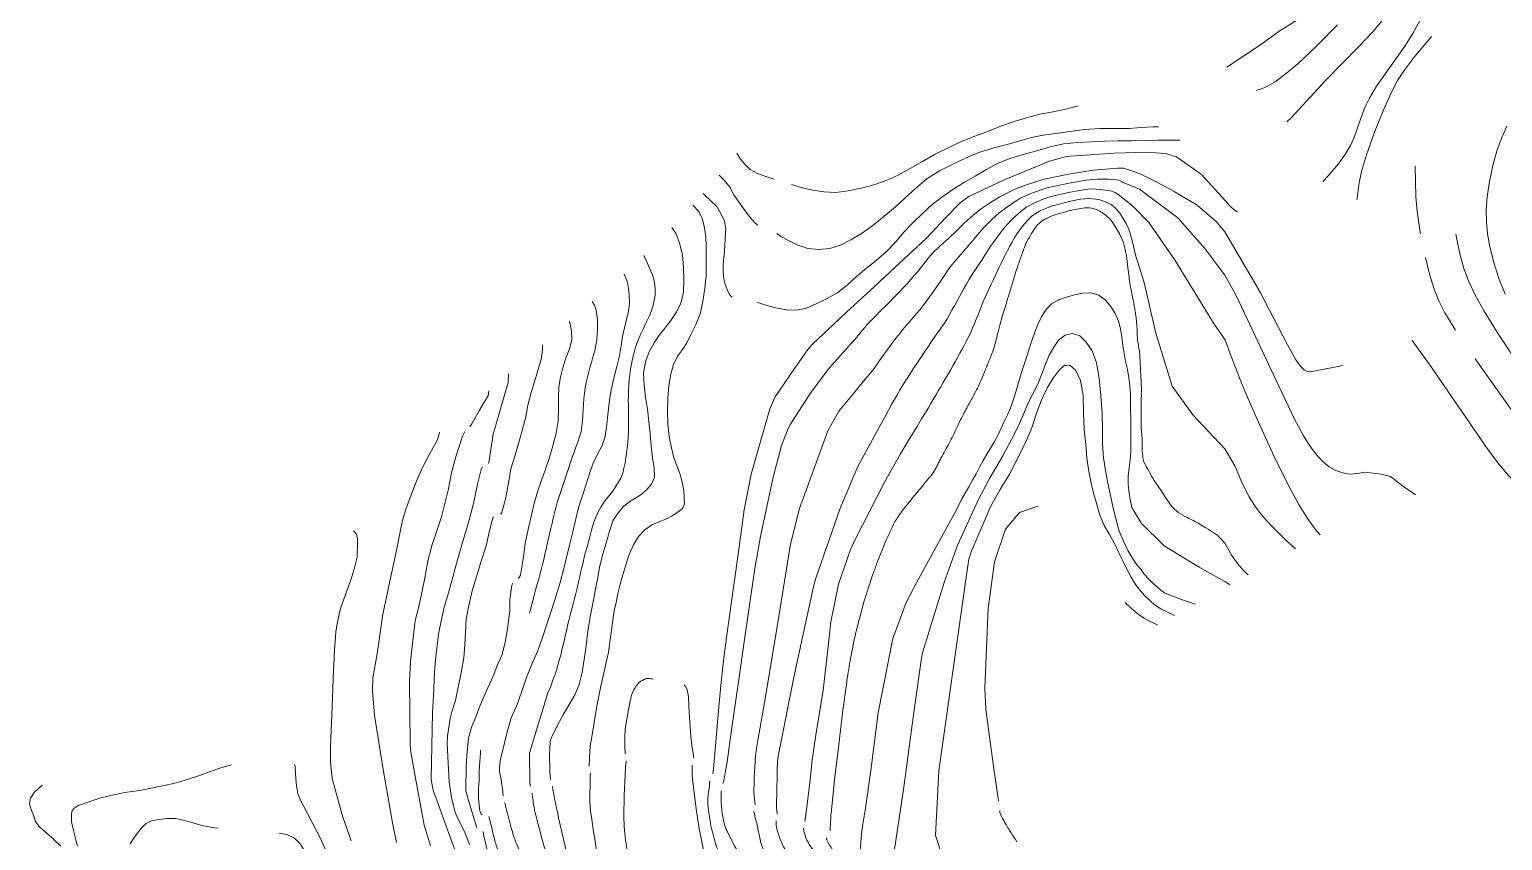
# Model space of a CAD drawing. Header units: inches. Extents: x 115425 to 116786, y 150085 to 152399.
# Drawn here: x 115773.6 to 116052.6, y 151534.5 to 151688 of the extents above; entities that cross this region are included whole.
import ezdxf

# ---------------------------------------------------------------- set-up
doc = ezdxf.new("R2010")
doc.units = ezdxf.units.IN
doc.header["$MEASUREMENT"] = 0
doc.layers.add('Contour', color=7, linetype='Continuous', lineweight=0, true_color=0xbed2ff)

msp = doc.modelspace()

# ---------------------------------------------------------------- linework, layer by layer
at = {"layer": 'Contour'}
msp.add_line((116000, 151583.56), (116000.93, 151582.87), dxfattribs=at)
for points in [[(116041.99, 151698.33), (116040.74, 151696.51), (116039.15, 151693.77), (116035.62, 151687.3), (116033.95, 151684.68), (116028.73, 151677.31), (116027.36, 151675.04), (116026.49, 151673.25), (116025.63, 151670.89), (116024.49, 151667.57), (116023.8, 151666.05), (116022.87, 151664.5), (116021.5, 151662.63), (116019.53, 151660.33), (116018.55, 151659.28)], [(116021.54, 151695.21), (116021.02, 151694.76), (116018.47, 151692.9), (116014.41, 151690.23), (116010.29, 151687.73), (116006.76, 151685.12), (116000.39, 151680.93)], [(116034.38, 151696.92), (116031.24, 151691.82), (116029.54, 151689.41), (116027.97, 151687.53), (116025.33, 151684.76), (116019.1, 151678.47), (116012.55, 151671.33), (116011.74, 151670.55)], [(116021.32, 151688.91), (116017.38, 151684.94), (116013.8, 151681.57), (116011.37, 151679.51), (116009.5, 151678.16), (116008.09, 151677.34), (116006.9, 151676.81), (116005.9, 151676.49)], [(116039.14, 151686.74), (116035.84, 151682.81), (116033.94, 151680.29), (116032.7, 151678.38), (116031.52, 151676.18), (116030.07, 151672.99), (116028.33, 151668.62), (116026.83, 151664.34), (116025.88, 151661.14), (116025.36, 151658.7), (116025.02, 151656.05), (116025.01, 151655.81)], [(115917.91, 151658.69), (115920.01, 151658.04), (115921.96, 151657.62), (115924.06, 151657.3), (115926.28, 151657.2), (115928.64, 151657.47), (115931.12, 151657.98), (115933.52, 151658.66), (115935.87, 151659.44), (115938.14, 151660.49), (115940.41, 151661.7), (115942.74, 151663.06), (115945.14, 151664.42), (115947.71, 151665.69), (115950.24, 151666.88), (115952.83, 151667.93), (115955.41, 151668.87), (115957.67, 151669.78), (115960.07, 151670.61), (115962.45, 151671.35), (115964.94, 151672), (115967.45, 151672.47), (115969.87, 151672.98), (115972.23, 151673.6)], [(115915.14, 151649.39), (115915.9, 151648.87), (115917.48, 151648), (115919.14, 151647.2), (115921.02, 151646.6), (115923.11, 151646.36), (115925.19, 151646.56), (115927.17, 151647.2), (115929.15, 151648.23), (115931.17, 151649.45), (115933.29, 151650.93), (115935.47, 151652.67), (115937.53, 151654.41), (115939.43, 151656.16), (115941.41, 151657.97), (115943.52, 151659.75), (115945.94, 151661.27), (115948.36, 151662.49), (115950.87, 151663.7), (115953.39, 151664.73), (115956.06, 151665.55), (115958.77, 151666.29), (115961.15, 151666.98), (115963.36, 151667.58), (115965.6, 151668.02), (115967.96, 151668.36), (115970.64, 151668.72), (115973.5, 151669.09), (115976.36, 151669.3), (115979.15, 151669.3), (115981.87, 151669.33), (115984.12, 151669.49), (115986.32, 151669.61), (115987.45, 151669.6)], [(116053.39, 151669.75), (116052.44, 151667.62), (116051.58, 151665.24), (116050.75, 151662.27), (116050.11, 151659.25), (116049.69, 151656.36), (116049.51, 151653.82), (116049.53, 151651.7), (116049.76, 151649.36), (116050.2, 151646.88), (116050.93, 151643.95), (116051.91, 151640.9), (116053.06, 151637.92)], [(115911.47, 151636.38), (115911.93, 151636.2), (115913.5, 151635.7), (115915.21, 151635.27), (115917, 151634.96), (115918.85, 151634.92), (115920.76, 151635.3), (115922.71, 151636.14), (115924.67, 151637.14), (115926.68, 151638.26), (115928.54, 151639.71), (115930.28, 151641.37), (115932.09, 151642.86), (115933.98, 151644.33), (115935.88, 151645.99), (115937.67, 151647.83), (115939.22, 151649.7), (115940.92, 151651.45), (115942.71, 151653.18), (115944.54, 151654.91), (115946.6, 151656.44), (115948.67, 151657.85), (115950.65, 151659.15), (115952.67, 151660.26), (115954.73, 151661.48), (115956.9, 151662.66), (115959.26, 151663.59), (115961.8, 151664.39), (115964.4, 151665.09), (115966.92, 151665.85), (115969.46, 151666.4), (115972.1, 151666.67), (115974.67, 151666.8), (115977.24, 151666.91), (115979.8, 151666.94), (115982.46, 151666.97), (115985.07, 151667.05), (115987.36, 151667.08), (115989.46, 151667.09), (115991.49, 151667.08)], [(115903.01, 151547.1), (115903.03, 151547.17), (115903.07, 151547.38), (115903.33, 151550.21), (115904.14, 151559.77), (115904.57, 151564.47), (115905.09, 151569.08), (115905.84, 151574.77), (115906.54, 151579.76), (115907.73, 151588.28), (115908.11, 151591.03), (115908.94, 151597.1), (115910.26, 151603.88), (115913.79, 151616.24), (115914.82, 151618.49), (115918.5, 151623.88), (115920.98, 151627.47), (115921.8, 151628.4), (115928.34, 151634.51), (115932.73, 151638.58), (115938.38, 151643.79), (115943.51, 151648.52), (115947.13, 151652.47), (115949.9, 151655.32), (115951.53, 151656.4), (115958.17, 151659.59), (115966.8, 151663.14), (115969.74, 151663.93), (115970.73, 151664.05), (115979.08, 151664.63), (115985.09, 151664.83), (115988.74, 151664.58), (115990.82, 151663.95), (115995.55, 151660.57), (116000.04, 151655.67)], [(115907.55, 151664.61), (115908.28, 151663.47), (115909, 151662.59), (115910.07, 151661.56), (115911.47, 151660.79), (115913.07, 151660.21), (115914.66, 151659.68)], [(115904.92, 151545.27), (115905.11, 151545.77), (115905.38, 151547.31), (115905.7, 151549.38), (115906.57, 151555.47), (115907.73, 151563.64), (115909.15, 151573.42), (115910.99, 151585.98), (115912.04, 151592.08), (115914.44, 151603.3), (115916.03, 151609.26), (115917.29, 151612.53), (115917.71, 151613.31), (115921.6, 151619.32), (115925.02, 151623.95), (115930.27, 151629.81), (115930.98, 151630.7), (115931.67, 151631.52), (115932.39, 151632.31), (115933.12, 151633.09), (115933.86, 151633.85), (115934.61, 151634.61), (115936.13, 151636.1), (115937.64, 151637.59), (115938.38, 151638.35), (115939.09, 151639.13), (115939.8, 151639.91), (115940.5, 151640.7), (115941.2, 151641.5), (115941.88, 151642.31), (115942.55, 151643.14), (115943.22, 151643.97), (115943.89, 151644.79), (115944.56, 151645.62), (115946.07, 151647.09), (115947.63, 151648.5), (115949.17, 151649.94), (115950.67, 151651.42), (115952.23, 151652.84), (115953.88, 151654.14), (115955.59, 151655.32), (115957.4, 151656.38), (115960.23, 151657.8), (115962.41, 151658.64), (115965.76, 151659.73), (115970.37, 151660.68), (115975.02, 151661.42), (115979.63, 151661.8), (115980.78, 151661.76), (115982.17, 151661.37), (115984.1, 151660.63), (115986.38, 151659.53), (115988.69, 151658.33), (115990.39, 151657.36), (115991.52, 151656.67), (115994.75, 151654.79), (115998.43, 151651.63), (116000, 151649.76)], [(116036.06, 151662.25), (116036.14, 151656.39), (116036.39, 151653.57), (116036.97, 151649.72), (116037.05, 151649.33)], [(115904.2, 151660.49), (115905.19, 151659.49), (115906.3, 151658.13), (115906.92, 151656.82), (115907.85, 151655.47), (115908.84, 151654.15), (115909.91, 151652.71), (115910.91, 151651.5), (115911.51, 151651)], [(115911.05, 151541.27), (115910.82, 151542.96), (115910.79, 151543.67), (115910.84, 151545.64), (115910.87, 151546.42), (115911.12, 151550.5), (115911.27, 151551.88), (115911.58, 151553.79), (115912.98, 151561.72), (115915.18, 151574.98), (115917.75, 151590.57), (115919.43, 151597.36), (115924.78, 151612.04), (115926.91, 151615.81), (115929.72, 151619.22), (115931.57, 151621.46), (115932.68, 151622.76), (115933.56, 151623.87), (115934.15, 151624.71), (115934.73, 151625.55), (115935.31, 151626.4), (115935.91, 151627.23), (115936.52, 151628.05), (115937.12, 151628.86), (115937.75, 151629.66), (115938.38, 151630.44), (115939.02, 151631.22), (115939.66, 151631.98), (115940.31, 151632.75), (115940.97, 151633.51), (115941.61, 151634.27), (115942.26, 151635.03), (115942.88, 151635.8), (115943.47, 151636.6), (115944.06, 151637.4), (115944.64, 151638.2), (115945.21, 151639.01), (115945.78, 151639.83), (115946.33, 151640.66), (115946.89, 151641.49), (115947.46, 151642.32), (115948.03, 151643.15), (115948.65, 151643.91), (115949.94, 151645.41), (115951.24, 151646.87), (115951.86, 151647.63), (115952.49, 151648.39), (115953.12, 151649.16), (115954.43, 151650.63), (115955.81, 151652.02), (115957.25, 151653.32), (115958.8, 151654.5), (115960.44, 151655.59), (115961.29, 151656.1), (115963.24, 151656.97), (115966.3, 151658.04), (115970.52, 151658.97), (115973.72, 151659.52), (115975.86, 151659.69), (115977.97, 151659.69), (115978.99, 151659.63), (115980, 151659.49), (115980.77, 151659.1), (115980.26, 151659.28), (115983.83, 151657.82), (115991.09, 151652.36), (115996.21, 151646.58), (116000, 151641.55)], [(115901.2, 151656.99), (115901.4, 151656.78), (115902.66, 151655.61), (115903.76, 151654.52), (115904.56, 151653.19), (115905.21, 151651.77), (115905.49, 151650.23), (115905.36, 151648.63), (115905.26, 151647.03), (115905.19, 151645.35), (115904.97, 151643.64), (115904.97, 151642.12), (115905.1, 151640.86), (115905.33, 151639.8), (115905.72, 151638.8), (115906.26, 151637.74), (115906.7, 151637.37)], [(115915.21, 151539.47), (115915.09, 151540.78), (115915.09, 151542.25), (115915.11, 151542.94), (115915.22, 151547.77), (115915.28, 151549.43), (115915.44, 151550.78), (115918.49, 151565.97), (115920.85, 151577.06), (115922.15, 151582.81), (115922.54, 151584.16), (115927.05, 151597.25), (115930.46, 151605.33), (115934.38, 151612.48), (115935.65, 151614.8), (115936.94, 151617.15), (115937.42, 151618), (115937.96, 151618.95), (115938.35, 151619.7), (115938.87, 151620.52), (115939.39, 151621.34), (115939.92, 151622.16), (115940.45, 151622.97), (115940.98, 151623.79), (115941.51, 151624.6), (115942.05, 151625.4), (115942.58, 151626.21), (115943.11, 151627), (115943.65, 151627.79), (115944.18, 151628.58), (115944.71, 151629.36), (115945.26, 151630.14), (115945.81, 151630.91), (115946.34, 151631.69), (115946.87, 151632.47), (115947.37, 151633.26), (115947.84, 151634.07), (115948.31, 151634.88), (115948.77, 151635.7), (115949.22, 151636.52), (115949.67, 151637.35), (115950.12, 151638.18), (115950.56, 151639.01), (115951.03, 151639.84), (115951.49, 151640.67), (115952, 151641.46), (115952.52, 151642.24), (115953.03, 151643.01), (115953.55, 151643.77), (115954.07, 151644.54), (115954.56, 151645.33), (115955.06, 151646.11), (115955.57, 151646.9), (115956.09, 151647.68), (115957.18, 151649.18), (115958.31, 151650.62), (115959.54, 151651.97), (115960.9, 151653.23), (115962.36, 151654.39), (115964.07, 151655.31), (115965.9, 151656.03), (115966.83, 151656.36), (115970.67, 151657.26), (115973.59, 151657.76), (115974.57, 151657.85), (115976.51, 151657.78), (115978.34, 151657.47), (115979.23, 151657.21), (115980.03, 151656.62), (115982.65, 151654.52), (115985.58, 151651.52), (115990.43, 151644.52), (115998.09, 151632.09), (116000.03, 151629.29)], [(115920.44, 151538.09), (115920.81, 151540.8), (115921.03, 151542.37), (115921.38, 151545.4), (115921.84, 151549.7), (115922.54, 151554.42), (115923.9, 151562.95), (115924.58, 151568.93), (115925.35, 151575.87), (115926.8, 151583.01), (115929.07, 151589.6), (115929.96, 151591.51), (115935.53, 151602.35), (115938.55, 151607.7), (115940.18, 151610.46), (115941.7, 151612.9), (115942.62, 151614.44), (115943.84, 151616.42), (115944.29, 151617.23), (115944.75, 151618.02), (115945.22, 151618.82), (115945.69, 151619.61), (115946.17, 151620.39), (115946.64, 151621.18), (115947.11, 151621.97), (115947.59, 151622.76), (115948.03, 151623.55), (115948.48, 151624.35), (115948.91, 151625.15), (115949.33, 151625.94), (115949.77, 151626.74), (115950.21, 151627.53), (115950.65, 151628.31), (115951.07, 151629.11), (115951.49, 151629.91), (115951.87, 151630.72), (115952.22, 151631.54), (115952.57, 151632.37), (115952.9, 151633.2), (115953.24, 151634.03), (115953.57, 151634.87), (115953.9, 151635.7), (115954.24, 151636.54), (115954.6, 151637.37), (115954.96, 151638.2), (115955.35, 151639.01), (115955.74, 151639.81), (115956.12, 151640.61), (115956.51, 151641.41), (115956.89, 151642.21), (115957.26, 151643.02), (115957.63, 151643.83), (115958.02, 151644.64), (115958.42, 151645.44), (115958.83, 151646.23), (115959.25, 151647.01), (115959.68, 151647.78), (115960.11, 151648.55), (115960.56, 151649.3), (115961.61, 151650.73), (115962.78, 151652.06), (115963.42, 151652.69), (115964.14, 151653.19), (115964.9, 151653.64), (115965.7, 151654.03), (115967.36, 151654.67), (115970.82, 151655.55), (115972.57, 151655.91), (115974.35, 151656.07), (115976.09, 151655.85), (115976.91, 151655.61), (115978.46, 151654.93), (115979.33, 151654.14), (115980.07, 151653.24), (115980.73, 151652.29), (115981.31, 151651.29), (115981.78, 151650.26), (115982.13, 151649.19), (115982.42, 151648.11), (115982.68, 151647.03), (115982.94, 151645.94), (115983.22, 151644.86), (115983.55, 151643.78), (115983.89, 151642.7), (115984.24, 151641.62), (115984.55, 151640.53), (115984.87, 151639.3), (115986.89, 151630.53), (115990.02, 151620.51), (115993.93, 151615.06), (116000, 151608.65)], [(116002.35, 151653.5), (116001.8, 151653.86), (116000.95, 151654.64), (116000.04, 151655.67)], [(115879.62, 151548.59), (115879.7, 151551.35), (115879.8, 151552.34), (115880.15, 151554.5), (115881.05, 151559.91), (115881.72, 151563.41), (115883.09, 151569.36), (115883.24, 151570.09), (115883.57, 151572.47), (115883.91, 151574.8), (115884.23, 151577.18), (115884.4, 151578.23), (115884.7, 151579.56), (115885.05, 151581.23), (115885.44, 151583.02), (115885.98, 151584.82), (115886.53, 151586.7), (115887.18, 151588.65), (115887.98, 151590.45), (115888.95, 151592.03), (115890.11, 151593.3), (115891.45, 151594.23), (115892.79, 151594.84), (115894.09, 151595.34), (115895.29, 151595.99), (115896.4, 151596.64), (115897.26, 151597.34), (115897.63, 151598.18), (115897.61, 151599.32), (115897.52, 151600.75), (115897.23, 151602.35), (115896.78, 151603.98), (115896.21, 151605.48), (115895.64, 151606.97), (115895.16, 151608.82), (115894.76, 151611), (115894.52, 151613.34), (115894.45, 151615.72), (115894.47, 151618.25), (115894.65, 151620.65), (115895.03, 151622.78), (115895.54, 151624.59), (115896.3, 151626.18), (115897.24, 151627.43), (115898.1, 151628.74), (115898.94, 151630.42), (115899.82, 151632.19), (115900.62, 151634.19), (115901.12, 151636.54), (115901.47, 151639.07), (115901.76, 151641.48), (115901.78, 151643.75), (115901.74, 151645.77), (115901.73, 151647.59), (115901.61, 151649.23), (115901.38, 151650.83), (115901, 151652.23), (115900.44, 151653.43), (115899.62, 151654.41), (115899.21, 151654.77)], [(115872.25, 151546.05), (115872.14, 151547.4), (115872.12, 151547.95), (115872.1, 151550.76), (115872.12, 151551.82), (115872.22, 151553.24), (115872.33, 151553.72), (115872.44, 151553.98), (115873.28, 151555.72), (115873.95, 151557.02), (115874.7, 151558.31), (115875.83, 151560.22), (115876.85, 151562.08), (115877.69, 151564.05), (115878.29, 151566.29), (115878.66, 151568.75), (115879.01, 151571.4), (115879.32, 151574.12), (115879.78, 151576.84), (115880.26, 151579.35), (115880.73, 151581.74), (115881.17, 151583.96), (115881.57, 151586.19), (115882.14, 151588.5), (115882.83, 151590.8), (115883.43, 151593.05), (115884.1, 151595), (115885.07, 151596.53), (115886.16, 151597.77), (115887.36, 151598.74), (115888.58, 151599.45), (115889.65, 151600.14), (115890.6, 151601.01), (115891.43, 151601.99), (115891.95, 151603.29), (115891.89, 151604.99), (115891.56, 151606.97), (115891.31, 151609.19), (115891.16, 151611.52), (115890.92, 151613.81), (115890.62, 151616.13), (115890.25, 151618.45), (115889.98, 151620.73), (115889.91, 151623), (115890.26, 151625.12), (115890.96, 151627.01), (115891.89, 151628.69), (115892.93, 151630.24), (115893.98, 151631.59), (115895.04, 151632.94), (115896.09, 151634.45), (115896.96, 151636.16), (115897.48, 151638.3), (115897.5, 151640.62), (115897.48, 151643.06), (115897.29, 151645.41), (115896.73, 151647.57), (115895.99, 151649.47), (115895.27, 151650.57)], [(116022.42, 151624.43), (116016.17, 151623.24), (116015.45, 151623.38), (116015.02, 151623.6), (116014.3, 151624.28), (116013.44, 151625.51), (116011.86, 151628.31), (116006.68, 151638.34), (116000, 151649.76)], [(116043.74, 151649.33), (116043.85, 151648.6), (116044.56, 151645.31), (116045.34, 151642.58), (116046.19, 151640.31), (116047.4, 151637.76), (116049.1, 151634.71), (116051.73, 151630.45), (116056.08, 151623.88), (116061.15, 151616.58), (116065.47, 151610.67), (116068.35, 151607), (116070.8, 151604.19), (116073.81, 151601.04), (116076.84, 151598.16), (116077.02, 151598.01)], [(115868.42, 151544.74), (115868.38, 151545.81), (115868.28, 151550.78), (115868.31, 151551.1), (115868.35, 151551.23), (115869.99, 151556.69), (115870.66, 151558.86), (115871.73, 151562.27), (115872.02, 151562.95), (115872.39, 151563.88), (115872.74, 151564.82), (115873.06, 151565.78), (115873.38, 151566.73), (115873.65, 151567.69), (115873.93, 151568.65), (115874.2, 151569.6), (115874.44, 151570.57), (115874.68, 151571.54), (115874.91, 151572.51), (115875.13, 151573.49), (115875.34, 151574.47), (115875.58, 151575.44), (115875.83, 151576.41), (115876.07, 151577.39), (115876.32, 151578.36), (115876.56, 151579.33), (115876.81, 151580.3), (115877.06, 151581.28), (115877.29, 151582.26), (115877.53, 151583.23), (115877.76, 151584.21), (115877.98, 151585.19), (115878.19, 151586.17), (115878.43, 151587.15), (115878.66, 151588.13), (115878.93, 151589.1), (115879.2, 151590.07), (115879.46, 151591.04), (115879.7, 151592.01), (115879.95, 151592.99), (115880.23, 151593.95), (115880.51, 151594.91), (115880.9, 151595.83), (115881.32, 151596.72), (115881.78, 151597.58), (115882.31, 151598.4), (115882.87, 151599.18), (115884.05, 151600.65), (115884.6, 151601.43), (115885.11, 151602.26), (115885.59, 151603.12), (115885.94, 151604.06), (115886.18, 151605.02), (115886.38, 151605.98), (115886.53, 151606.92), (115886.68, 151607.86), (115886.81, 151608.83), (115886.92, 151609.8), (115886.97, 151610.79), (115887.02, 151611.79), (115887.04, 151612.79), (115887.04, 151613.79), (115887.04, 151614.79), (115887.02, 151615.79), (115887.02, 151616.79), (115887.01, 151617.78), (115887.02, 151618.77), (115887.05, 151619.76), (115887.11, 151620.75), (115887.18, 151621.74), (115887.28, 151622.73), (115887.4, 151623.72), (115887.6, 151624.71), (115887.79, 151625.69), (115888.06, 151626.66), (115888.33, 151627.63), (115888.65, 151628.57), (115888.98, 151629.51), (115889.38, 151630.42), (115889.79, 151631.32), (115890.22, 151632.21), (115890.65, 151633.09), (115891.07, 151633.98), (115891.42, 151634.9), (115891.7, 151635.82), (115891.92, 151636.78), (115892.07, 151637.74), (115892.1, 151638.73), (115892.05, 151639.71), (115891.85, 151640.68), (115891.57, 151641.59), (115891.2, 151642.44), (115890.83, 151643.29), (115890.45, 151644.15), (115889.92, 151645.27)], [(116037.96, 151644.87), (116038.74, 151641.75), (116039.64, 151638.86), (116040.54, 151636.64), (116041.67, 151634.43), (116043.66, 151631.11)], [(115886.18, 151641.81), (115886.54, 151641.07), (115886.85, 151640.13), (115887.06, 151639.03), (115887.17, 151637.72), (115887.21, 151636.21), (115887.04, 151634.7), (115886.66, 151633.15), (115886.28, 151631.53), (115885.92, 151629.89), (115885.66, 151628.14), (115885.33, 151626.26), (115884.86, 151624.24), (115884.29, 151622.04), (115883.77, 151619.81), (115883.44, 151617.89), (115883.25, 151616.22), (115883.07, 151614.5), (115882.85, 151612.63), (115882.55, 151610.8), (115881.97, 151609.13), (115881.15, 151607.63), (115880.34, 151605.95), (115879.73, 151604.15), (115879.11, 151602.16), (115878.39, 151599.99), (115877.65, 151597.72), (115877.04, 151595.42), (115876.47, 151592.95), (115875.88, 151590.43), (115875.28, 151588.1), (115874.71, 151585.72), (115874.07, 151583.34), (115873.34, 151580.86), (115872.54, 151578.31), (115871.66, 151575.67), (115870.75, 151572.9), (115869.78, 151570.26), (115868.73, 151567.85), (115867.71, 151565.35), (115866.82, 151562.77), (115865.94, 151560.27), (115864.83, 151557.74), (115863.98, 151554.81), (115862.71, 151549.58), (115862.59, 151548.19), (115862.63, 151547.56), (115862.84, 151546.39), (115863.07, 151545.07), (115863.18, 151544.31), (115863.31, 151542.97)], [(116000, 151641.55), (116002.12, 151637.7), (116010.27, 151620.4), (116013.13, 151614.38), (116014.88, 151611.11), (116016.21, 151609), (116017.4, 151607.43), (116018.52, 151606.25), (116019.75, 151605.27), (116021.03, 151604.55), (116022.14, 151604.14), (116023.13, 151603.93), (116023.86, 151603.88), (116025.49, 151604.07), (116026.44, 151604.22)], [(115868.29, 151577.56), (115868.66, 151578.96), (115868.91, 151579.93), (115869.17, 151580.9), (115869.44, 151581.87), (115869.71, 151582.84), (115869.98, 151583.81), (115870.24, 151584.78), (115870.5, 151585.75), (115870.75, 151586.72), (115870.98, 151587.7), (115871.2, 151588.68), (115871.43, 151589.66), (115871.65, 151590.64), (115871.88, 151591.62), (115872.11, 151592.6), (115872.34, 151593.58), (115872.57, 151594.55), (115872.8, 151595.53), (115873.03, 151596.51), (115873.28, 151597.48), (115873.55, 151598.46), (115873.83, 151599.42), (115874.15, 151600.37), (115874.47, 151601.32), (115874.8, 151602.27), (115875.14, 151603.22), (115875.45, 151604.18), (115875.76, 151605.13), (115876.07, 151606.09), (115876.38, 151607.05), (115876.73, 151607.99), (115877.09, 151608.96), (115877.47, 151609.92), (115877.79, 151610.9), (115878.05, 151611.9), (115878.22, 151612.93), (115878.32, 151613.96), (115878.4, 151615), (115878.46, 151616.04), (115878.52, 151617.08), (115878.59, 151618.11), (115878.68, 151619.15), (115878.83, 151620.18), (115879.02, 151621.2), (115879.26, 151622.22), (115879.51, 151623.23), (115879.8, 151624.23), (115880.08, 151625.23), (115880.37, 151626.23), (115880.65, 151627.23), (115880.87, 151628.25), (115881.03, 151629.27), (115881.11, 151630.31), (115881.16, 151631.33), (115881.18, 151632.34), (115881.14, 151633.23), (115881.05, 151634.03), (115880.91, 151634.92), (115880.58, 151635.86), (115880.14, 151636.55)], [(115930.89, 151532.61), (115931.22, 151536.26), (115931.36, 151537.23), (115931.96, 151540.63), (115932.93, 151547.77), (115934.3, 151558.69), (115937.1, 151572.71), (115939.64, 151579.56), (115941.72, 151583.56), (115948.83, 151596.54), (115949.39, 151597.63), (115950.11, 151599.04), (115950.8, 151600.26), (115951.52, 151601.47), (115952.22, 151602.69), (115952.9, 151603.93), (115953.55, 151605.17), (115954.22, 151606.41), (115954.92, 151607.63), (115955.64, 151608.84), (115956.36, 151610.05), (115957.04, 151611.28), (115957.65, 151612.54), (115958.22, 151613.82), (115958.81, 151615.08), (115959.37, 151616.36), (115959.85, 151617.66), (115960.26, 151618.99), (115960.66, 151620.32), (115961.08, 151621.82), (115961.56, 151623.31), (115962.05, 151624.8), (115962.52, 151626.29), (115962.98, 151627.79), (115963.47, 151629.27), (115964.01, 151630.74), (115964.56, 151632.21), (115965.24, 151633.62), (115966.08, 151634.94), (115967.16, 151636.08), (115968.52, 151636.86), (115970, 151637.39), (115971.52, 151637.8), (115973.06, 151638.13), (115974.63, 151638.2), (115976.12, 151637.72), (115977.4, 151636.82), (115978.4, 151635.62), (115979.21, 151634.28), (115979.82, 151632.85), (115980.21, 151631.34), (115980.46, 151629.8), (115980.67, 151628.2), (115980.89, 151626.71), (115981.2, 151625.18), (115981.53, 151623.66), (115981.8, 151622.12), (115981.99, 151620.57), (115982.1, 151619.02), (115982.14, 151617.46), (115982.15, 151615.91), (115982.16, 151614.35), (115982.18, 151612.79), (115982.19, 151611.24), (115982.18, 151609.68), (115982.16, 151608.13), (115982.08, 151606.57), (115981.86, 151605.04), (115981.68, 151603.49), (115981.69, 151601.94), (115981.82, 151600.68), (115981.99, 151599.41), (115982.22, 151598.16), (115982.37, 151597.55), (115984.18, 151594.53), (115988.52, 151590.3), (115995.13, 151586.26), (116000, 151583.56)], [(115866.23, 151584.12), (115866.57, 151584.75), (115867.12, 151587.78), (115867.47, 151590.74), (115868.01, 151593.38), (115868.61, 151595.93), (115869.19, 151598.29), (115869.79, 151600.5), (115870.51, 151602.53), (115871.28, 151604.63), (115872.04, 151606.85), (115872.74, 151609.23), (115873.35, 151611.59), (115873.73, 151613.89), (115873.8, 151616.13), (115873.81, 151618.29), (115873.87, 151620.36), (115874.18, 151622.24), (115874.63, 151624.01), (115875.2, 151625.81), (115875.84, 151627.57), (115876.3, 151629.29), (115876.27, 151630.96), (115875.93, 151632.55), (115875.79, 151632.78)], [(115937.12, 151530.68), (115937.74, 151534.93), (115939.1, 151544.13), (115941.19, 151559.65), (115942.52, 151569.04), (115942.75, 151570.04), (115946.83, 151583.35), (115949.35, 151590.42), (115953.24, 151598.91), (115955.44, 151603.03), (115956.66, 151605.15), (115957.94, 151607.32), (115959.08, 151609.46), (115960.12, 151611.46), (115961.07, 151613.42), (115961.9, 151615.36), (115962.7, 151617.23), (115963.64, 151619.06), (115964.56, 151620.92), (115965.31, 151622.86), (115965.99, 151624.7), (115966.74, 151626.37), (115967.57, 151627.88), (115968.51, 151629.25), (115969.74, 151630.18), (115971.15, 151630.5), (115972.54, 151630.03), (115973.75, 151628.86), (115974.85, 151627.21), (115975.69, 151624.93), (115976.17, 151622.04), (115976.47, 151618.71), (115976.75, 151615.35), (115976.84, 151612.36), (115976.84, 151609.53), (115977.02, 151606.95), (115977.41, 151604.54), (115977.85, 151602.14), (115978.32, 151599.81), (115978.83, 151597.4), (115979.4, 151595.19), (115979.98, 151593.08), (115980.77, 151591.18), (115981.62, 151589.41), (115982.53, 151587.82), (115983.4, 151586.65), (115984.11, 151585.78), (115984.66, 151585.01), (115985.62, 151583.96), (115986.49, 151583.08), (115988.17, 151581.64), (115988.69, 151581.32), (115991.59, 151580.16), (115994.41, 151579.27)], [(115862.81, 151596.26), (115862.96, 151596.41), (115863.72, 151599.1), (115864.33, 151602.13), (115864.75, 151604.84), (115865.51, 151607.28), (115866.26, 151609.82), (115866.95, 151612.36), (115867.57, 151614.69), (115867.98, 151616.92), (115868.6, 151619.33), (115869.6, 151622.6), (115870.57, 151625.85), (115870.78, 151627.44), (115870.76, 151628.32)], [(116018.07, 151592.34), (116017.11, 151593.45), (116015.65, 151595.44), (116014.06, 151598.01), (116012.07, 151601.68), (116009.35, 151607.21), (116005.73, 151615.07), (116003.29, 151620.77), (116000.92, 151626.82), (116000.03, 151629.29)], [(116055.92, 151601.41), (116055.66, 151601.63), (116053.72, 151603.59), (116051.91, 151605.73), (116049.53, 151608.92), (116045.55, 151614.69), (116038.76, 151624.64), (116035.45, 151629.16)], [(116047.42, 151625.66), (116061.49, 151605.9), (116064.14, 151602.48), (116066.22, 151600.11), (116068.03, 151598.35), (116070.46, 151596.3), (116071.82, 151595.28)], [(115860.48, 151605.93), (115860.62, 151606.03), (115861.42, 151611.45), (115862.31, 151614.46), (115863.52, 151618.64), (115864.26, 151621.23), (115864.33, 151622.83)], [(115946.51, 151531.4), (115945.21, 151535.44), (115945.81, 151547.7), (115947.25, 151557.95), (115948.53, 151566.92), (115951.15, 151585.22), (115951.53, 151587.73), (115951.93, 151589.17), (115955.33, 151597.09), (115955.94, 151598.32), (115957.45, 151600.96), (115957.89, 151601.7), (115959.11, 151603.72), (115960.3, 151605.91), (115961.41, 151608.15), (115962.49, 151610.43), (115963.51, 151612.82), (115964.32, 151615.39), (115965.25, 151617.89), (115966.35, 151620.17), (115967.5, 151622.05), (115968.61, 151623.57), (115969.61, 151624.47), (115970.67, 151624.4), (115971.74, 151623.47), (115972.65, 151621.58), (115973.15, 151618.8), (115973.22, 151615.5), (115973.34, 151612.29), (115973.64, 151609.49), (115973.85, 151606.9), (115974.23, 151604.39), (115974.69, 151602.15), (115975.2, 151600.05), (115975.75, 151598.09), (115976.3, 151596.1), (115977.12, 151594.16), (115978.16, 151592.45), (115979.12, 151590.72), (115979.92, 151588.96), (115980.71, 151587.29), (115981.5, 151585.75), (115982.26, 151584.32), (115983.09, 151582.98), (115984.01, 151581.76), (115984.75, 151580.91), (115985.89, 151579.79), (115986.62, 151579.15), (115987.88, 151578.33), (115990.43, 151577.07)], [(115857, 151612.82), (115857.37, 151613.36), (115858.8, 151615.98), (115859.5, 151617.17), (115860.49, 151618.71), (115860.59, 151619.61)], [(115843.11, 151534.09), (115842.37, 151537.83), (115840.58, 151547.95), (115839.73, 151553.07), (115838.95, 151558.22), (115838.86, 151558.96), (115838.53, 151562.83), (115838.59, 151565.28), (115839.41, 151569.83), (115840.53, 151577.33), (115841.16, 151580.26), (115841.86, 151583.61), (115842.58, 151587.06), (115843.24, 151590), (115843.76, 151592.61), (115844.24, 151595.1), (115844.96, 151597.43), (115845.81, 151599.74), (115846.76, 151602.21), (115847.93, 151604.84), (115849.41, 151607.78), (115850.92, 151610.5), (115851.24, 151611.79)], [(115849.55, 151533.49), (115848.37, 151537.39), (115847.87, 151539.79), (115846.67, 151546.31), (115846.13, 151549.42), (115845.77, 151551.66), (115845.66, 151552.92), (115845.58, 151564.56), (115845.75, 151568.44), (115846.56, 151575.62), (115846.72, 151576.41), (115847.32, 151578.77), (115847.93, 151581.47), (115848.52, 151584.55), (115849.1, 151587.67), (115849.88, 151590.56), (115850.83, 151593.3), (115851.6, 151595.78), (115852.23, 151598.29), (115852.88, 151600.83), (115853.54, 151604.11), (115854.33, 151607.13), (115855.63, 151611.02), (115856.04, 151611.91)], [(116013.34, 151589.73), (116011.69, 151591.2), (116008.99, 151593.85), (116007.14, 151595.92), (116005.65, 151597.84), (116004.59, 151599.53), (116003.38, 151601.88), (116001.85, 151605.41), (116000, 151608.65)], [(115855.15, 151529.97), (115854.65, 151531.39), (115853.9, 151533.45), (115852.54, 151537.23), (115850.97, 151541.45), (115850.05, 151543.98), (115849.69, 151546.02), (115849.93, 151558.71), (115850.08, 151561.91), (115850.31, 151566.39), (115850.5, 151568.79), (115851.07, 151573.56), (115851.36, 151575.15), (115852.08, 151578.4), (115852.93, 151581.37), (115853.77, 151584.37), (115854.63, 151587.66), (115855.61, 151590.94), (115856.61, 151594.28), (115857.66, 151598.29), (115858.44, 151601.95), (115859.23, 151604.96), (115859.4, 151605.09)], [(116026.44, 151604.22), (116029.63, 151603.86), (116031.28, 151603.42), (116031.79, 151603.1), (116033.38, 151601.83), (116036.07, 151599.97)], [(115957.11, 151542.01), (115956.55, 151545.95), (115956.31, 151547.64), (115955.25, 151555.5), (115954.73, 151559.37), (115954.52, 151563.32), (115955.16, 151578.4), (115956.39, 151587.27), (115958.43, 151593.44), (115961.07, 151596.58), (115964.55, 151597.81), (115964.63, 151597.79)], [(115856.95, 151533.66), (115856.58, 151534.76), (115855.9, 151536.26), (115855.47, 151537.2), (115854.92, 151538.28), (115854.4, 151539.34), (115854.15, 151540.02), (115853.52, 151542.61), (115853.09, 151545.51), (115852.73, 151552.85), (115852.79, 151554.25), (115853.27, 151557.6), (115853.58, 151558.84), (115854.25, 151561.02), (115854.83, 151563.86), (115855.4, 151566.55), (115855.83, 151569.08), (115856.05, 151571.56), (115856.15, 151573.94), (115856.3, 151576.39), (115856.78, 151578.97), (115857.44, 151581.77), (115858.29, 151584.66), (115859.23, 151587.55), (115860.08, 151590.31), (115860.72, 151593.13), (115861.34, 151595.58), (115861.46, 151595.7)], [(115834.51, 151534.42), (115832.96, 151538.93), (115830.94, 151546.23), (115830.59, 151549.35), (115830.63, 151552.34), (115830.83, 151558.24), (115831.18, 151566.69), (115831.28, 151568.96), (115831.32, 151569.66), (115831.63, 151573.93), (115831.79, 151575.2), (115832.36, 151577.98), (115832.77, 151579.13), (115833.43, 151581.04), (115834.09, 151582.8), (115834.64, 151584.41), (115835.08, 151585.86), (115835.42, 151587.12), (115835.64, 151588.14), (115835.66, 151589.01), (115835.69, 151589.73), (115835.74, 151591), (115835.72, 151591.76), (115835.45, 151592.57), (115834.99, 151593.15)], [(116004.4, 151584.78), (116003.72, 151585.41), (116002.31, 151587), (116001.28, 151588.45), (116000.52, 151589.9), (116000, 151590.78)], [(115858.3, 151536.89), (115856.74, 151542.07), (115856.24, 151543.88), (115856.21, 151544.13), (115856.3, 151548.45), (115856.41, 151550.57), (115856.74, 151553.84), (115857.33, 151555.94), (115858.23, 151558.21), (115858.86, 151559.91), (115859.65, 151561.68), (115860.38, 151563.42), (115861.38, 151565.63), (115862.22, 151567.78), (115863.11, 151569.74), (115863.68, 151572.02), (115864.09, 151574.12), (115864.33, 151576.08), (115864.55, 151577.93), (115864.59, 151580.1), (115864.96, 151582.83), (115865.12, 151583.21)], [(115981.12, 151579.57), (115982.3, 151578.4), (115983.66, 151577.3), (115984.72, 151576.59), (115985.86, 151575.93), (115987.26, 151575.32)], [(115899.33, 151550.16), (115899.33, 151550.62), (115899.13, 151552.13), (115898.86, 151554.19), (115898.75, 151556), (115898.6, 151557.82), (115898.48, 151559.98), (115898.42, 151561.74), (115898.17, 151563.02), (115897.89, 151563.61), (115897.6, 151563.99)], [(115782.68, 151533.42), (115782.38, 151534.59), (115782.18, 151535.37), (115781.8, 151536.86), (115781.66, 151537.43), (115781.56, 151538.08), (115781.52, 151539.51), (115781.63, 151540), (115782.04, 151540.63), (115782.83, 151541.12), (115783.94, 151541.52), (115785.98, 151542.17), (115787.1, 151542.54), (115788.4, 151542.89), (115789.88, 151543.23), (115791.61, 151543.55), (115793.52, 151543.82), (115795.48, 151544.14), (115797.43, 151544.56), (115799.45, 151544.97), (115801.6, 151545.48), (115803.7, 151546.09), (115805.79, 151546.83), (115807.81, 151547.56), (115809.84, 151548.25), (115811.86, 151548.8)], [(115837.22, 151506.49), (115836.97, 151507.93), (115836.55, 151512.12), (115836.18, 151515.11), (115835.48, 151517.88), (115834.38, 151521.32), (115832.97, 151525.17), (115832.05, 151527.45), (115831.58, 151528.52), (115828.62, 151534.97), (115827.95, 151536.34), (115826.23, 151539.62), (115825.54, 151540.94), (115824.89, 151542.16), (115824.41, 151543.34), (115824.23, 151544.48), (115824.12, 151545.44), (115823.96, 151547.23), (115823.92, 151548.57), (115823.76, 151548.9)], [(115899.08, 151548.73), (115899.13, 151546.72), (115899.17, 151546.11), (115899.87, 151540.48), (115900.44, 151536.71), (115901.04, 151533.61), (115901.64, 151531.19), (115902.97, 151527.74), (115906.5, 151521.41), (115909.3, 151517.08), (115910.31, 151515.75), (115912.64, 151513.08), (115914.88, 151510.68), (115916.14, 151509.4), (115918.42, 151507.08), (115919.12, 151506.35), (115920.78, 151504.56), (115922.6, 151502.15), (115924.16, 151500)], [(115776.01, 151545), (115774.5, 151543.57), (115773.79, 151542.53), (115773.59, 151541.41), (115773.93, 151540.35), (115774.33, 151539.29), (115774.68, 151538.23), (115775.29, 151537.3), (115776.17, 151536.45), (115777.78, 151535.11), (115778.31, 151534.55), (115779.52, 151533.4)], [(115792.67, 151533.87), (115793.43, 151535.07), (115794.26, 151536.11), (115794.96, 151537.01), (115795.71, 151537.74), (115796.71, 151538.2), (115798.09, 151538.46), (115799.67, 151538.64), (115801.31, 151538.68), (115802.92, 151538.31), (115804.36, 151537.92), (115806.26, 151537.33), (115808.66, 151536.92), (115809.31, 151536.83)], [(115820.81, 151535.9), (115822.34, 151535.62), (115823.79, 151534.94), (115824.83, 151533.87), (115825.56, 151532.72), (115826.21, 151531.45), (115826.44, 151530.97), (115827.56, 151528.48), (115828.2, 151526.8), (115828.99, 151524.31), (115830.65, 151518.57), (115831.79, 151514.45), (115833.95, 151506.67), (115834.11, 151506.11), (115834.82, 151503.57)]]:
    msp.add_lwpolyline(points, dxfattribs=at)
for points in [[(115925.21, 151536.33, -0.001423), (115925.34, 151538.69, -0.003727), (115925.4, 151539.6), (115926.08, 151545.98), (115926.79, 151552.13, -0.003881), (115927.86, 151560.72, -0.001745), (115928.58, 151565.85, -0.001064), (115929.28, 151569.99, -0.003187), (115929.73, 151572.22, -0.002276), (115930.36, 151574.93, -0.000441), (115931.64, 151579.68, -0.003374), (115932.88, 151583.61), (115933.34, 151584.92, -0.002841), (115934.14, 151587.13, -0.002035), (115935.64, 151590.91, -0.005964), (115937.49, 151594.86, -0.007357), (115938.91, 151596.99, -0.008345), (115940.59, 151599.02, -0.006846), (115942.71, 151601.59, -0.009993), (115944.18, 151603.38, -0.011921), (115944.38, 151603.62), (115944.79, 151604.2), (115945.29, 151605.04, -0.007588), (115945.69, 151605.84, -0.004368), (115946.04, 151606.55, -0.027712), (115946.84, 151607.98, -0.04738), (115947.59, 151609.37, -0.002651), (115948.33, 151610.82, 0.002095), (115949.05, 151612.29), (115949.47, 151613.22), (115949.95, 151614.2, 0.026761), (115950.48, 151615.23, 0.019339), (115951.09, 151616.38, 0.016859), (115952.25, 151618.47, -0.019157), (115952.79, 151619.46, -0.003504), (115953.48, 151620.85, 0.004808), (115953.96, 151621.95), (115954.35, 151622.93, 0.002658), (115954.73, 151623.89, 0.002847), (115955.1, 151624.79, 0.002189), (115955.52, 151625.79, 0.002062), (115955.99, 151626.98, 0.001354), (115956.45, 151628.45, 0.009588), (115956.81, 151629.81, -0.014834), (115957.13, 151631.08, -0.002561), (115957.38, 151632.07), (115957.81, 151633.7), (115958.54, 151636.08), (115958.91, 151637.24, -0.007128), (115959.26, 151638.33, 0.003583), (115959.64, 151639.62, 0.003408), (115959.89, 151640.49, 0.005006), (115960.13, 151641.31, 0.012807), (115960.41, 151642.21, 0.008394), (115960.87, 151643.56, 0.005587), (115961.18, 151644.43, -0.005705), (115961.4, 151645.07, -0.005126), (115961.73, 151646, 0.004574), (115962.29, 151647.5, 0.008489), (115962.49, 151647.91, 0.014704), (115963.31, 151649.35, 0.007695), (115964.06, 151650.48, 0.004322), (115964.47, 151650.97), (115964.87, 151651.37), (115965.42, 151651.79), (115966.02, 151652.17, -0.008767), (115966.62, 151652.47, -0.002028), (115968, 151653.03, -0.000729), (115971.21, 151653.91), (115973.47, 151654.3), (115974.21, 151654.29), (115974.8, 151654.2), (115975.45, 151654.02, 0.004217), (115976.06, 151653.77, -0.004513), (115976.6, 151653.47, -0.005102), (115977.19, 151653.07, -0.00676), (115977.69, 151652.66), (115978.24, 151652.11), (115978.67, 151651.6), (115979.55, 151650.26), (115980.01, 151649.42, -0.006136), (115980.37, 151648.7, -0.008876), (115980.71, 151647.85, -0.022063), (115980.99, 151646.94, -0.00984), (115981.26, 151645.74, -0.007074), (115981.4, 151644.84, -0.006223), (115981.53, 151643.68, -0.017727), (115981.66, 151642.54, -0.017297), (115981.88, 151640.69, -0.035094), (115982.01, 151639.87, -0.02872), (115982.36, 151638.04, -0.020339), (115982.6, 151636.82, -0.021731), (115982.82, 151635.75, -0.011966), (115982.99, 151634.74, -0.020181), (115983.17, 151633.53, -0.004676), (115983.25, 151632.83, -0.004499), (115983.36, 151631.37, -0.002754), (115983.4, 151630.27, -0.00233), (115983.44, 151629.2, -0.011846), (115983.66, 151627.99, -0.008147), (115983.85, 151626.88, -0.030446), (115983.91, 151625.72, -0.026743), (115983.96, 151624.63, -0.036855), (115984.04, 151623.1, -0.032684), (115984.09, 151622.1, -0.025435), (115984.15, 151620.87, -0.026664), (115984.18, 151620.2, -0.022627), (115984.17, 151619.17, -0.024625), (115984.13, 151617.5, -0.021541), (115984.14, 151616.18, -0.025431), (115984.14, 151614.77, -0.015059), (115984.14, 151613.74, -0.01226), (115984.13, 151612.92, -0.01223), (115984.2, 151612.08, -0.014468), (115984.29, 151611.1, -0.022322), (115984.3, 151609.66, -0.021653), (115984.32, 151609.23, -0.014057), (115984.36, 151608.06, -0.018946), (115984.51, 151606.64, -0.003654), (115984.7, 151606.05, 0.003705), (115986.61, 151602.66, 0.001287), (115989.88, 151597.8, 0.006804), (115991.16, 151596.59, 0.008198), (115992.92, 151595.63, 0.002115), (115995.12, 151594.48, 0.003148), (115996.4, 151593.68, -0.003596), (115998, 151592.66, -0.008544), (115998.68, 151592.17, -0.007137), (116000, 151590.78)], [(115886.41, 151550.92, -0.021015), (115886.33, 151554.04, -0.032563), (115886.5, 151556.05, -0.017594), (115887.54, 151561.63, -0.068602), (115888.05, 151563, -0.031946), (115888.57, 151563.83, -0.046236), (115889.02, 151564.35, -0.057414), (115889.5, 151564.71, -0.040773), (115890.26, 151565.09, -0.106662), (115890.87, 151565.18, -0.074492), (115891.74, 151565.01)], [(115859.24, 151539.34, -0.012343), (115858.92, 151539.95, -0.055262), (115858.83, 151540.58, -0.056497), (115858.73, 151545.73, -0.006916), (115858.81, 151548.42, -0.017733), (115859.09, 151551.67)], [(115891.99, 151505.46, -0.005304), (115890.37, 151512.1, -0.01185), (115889.71, 151515.25, -0.003665), (115888.26, 151523.52, -0.002919), (115886.57, 151533.93, -0.039018), (115886.18, 151539.04, -0.018951), (115886.59, 151549.57)], [(115888.66, 151501.58, -0.004994), (115888.1, 151502.66, -0.026471), (115888.01, 151502.88, -0.019773), (115887.02, 151505.89, -0.007192), (115884.73, 151514.31, -0.015579), (115882.37, 151524.92, -0.011125), (115879.87, 151539.91, -0.034587), (115879.74, 151541.56, -0.010024), (115879.83, 151547.26)], [(115886.7, 151500, -0.005716), (115885.63, 151502.21, -0.017943), (115885.32, 151502.93), (115883.8, 151506.88), (115882.82, 151509.41), (115881.07, 151513.96), (115879.45, 151518.16, -0.022356), (115877.53, 151523.87, -0.012417), (115874.81, 151534.37, -0.004416), (115873.58, 151539.85, -0.005949), (115872.75, 151543.94), (115872.73, 151544.05), (115872.62, 151544.79)], [(115933.39, 151500, 0.004556), (115932.3, 151501.17, 0.020735), (115932.05, 151501.42, 0.004095), (115929.71, 151503.48, 0.002309), (115925.51, 151507.09, 0.024332), (115919.06, 151512.07, -0.04281), (115915.49, 151515.03, -0.037593), (115914.2, 151516.52, -0.01051), (115910.1, 151522.26, -0.011187), (115906.38, 151527.97, -0.022991), (115904.77, 151530.87, -0.038461), (115903.53, 151533.93, -0.032203), (115902.57, 151537.76, -0.018791), (115902.11, 151541.01, -0.042634), (115902.08, 151542.46, -0.027912), (115902.28, 151544.07, 0.035905), (115902.41, 151545.33, 0.011655), (115902.41, 151545.55, -0.025658), (115902.41, 151545.65, -0.074385), (115902.42, 151545.68, -0.025845), (115902.46, 151545.76)], [(115882.76, 151500, -0.011264), (115875.06, 151514.08, -0.014604), (115869.69, 151525.24, -0.00071), (115865.67, 151534.27, -0.020813), (115865.55, 151534.59, -0.013128), (115865.05, 151536.18, -0.005443), (115863.97, 151540.06, -0.011898), (115863.87, 151540.47, -0.003956), (115863.62, 151541.71)], [(115884.42, 151500, -0.000887), (115882.93, 151503.27, -0.001908), (115882.25, 151504.8), (115880.29, 151509.21), (115879.54, 151510.91, -0.01053), (115875.48, 151520.66, -0.011382), (115872.13, 151529.83, -0.014319), (115871.25, 151532.68, -0.005852), (115869.38, 151539.73, -0.021066), (115869.18, 151540.68, -0.00725), (115868.77, 151543.47)], [(115936.19, 151500.84), (115936.02, 151500.97), (115935.99, 151500.99, -0.003939), (115934.52, 151502.14, -0.004658), (115933.29, 151503.13, -0.039048), (115931.28, 151505.08, 0.017209), (115926.91, 151509.69, 0.015838), (115923.25, 151513.06, -0.014391), (115919.23, 151516.76, -0.037124), (115915.47, 151520.99, -0.019998), (115909.46, 151529.59, -0.02766), (115905.86, 151535.93, -0.069758), (115904.95, 151538.69, -0.028816), (115904.6, 151541.47, -0.037099), (115904.61, 151543.65), (115904.62, 151543.71), (115904.64, 151543.88)], [(115880.49, 151500, 0.011892), (115879.49, 151502.33, 0.024055), (115878.92, 151503.44, 0.003618), (115877.36, 151506.11, 0.005864), (115876.36, 151507.74, 0.047945), (115872.86, 151512.28, -0.053738), (115869.79, 151516.37, -0.020984), (115867.58, 151520.45, -0.013741), (115864.65, 151526.91, -0.00573), (115862.33, 151532.58, -0.025233), (115861.89, 151533.9, -0.0131), (115861.29, 151536.27, 0.01225), (115860.65, 151538.81), (115860.64, 151538.83), (115860.58, 151539.05)], [(115937.25, 151505.79, -0.00776), (115934.99, 151507.47, -0.020637), (115934.18, 151508.14, -0.003781), (115930.43, 151511.59, -0.005983), (115928.11, 151513.81, -0.015424), (115924.82, 151517.24, -0.007955), (115918.76, 151524.18, -0.029572), (115913.31, 151531.46, -0.086932), (115912.07, 151534.31, -0.014829), (115911.69, 151536.11, 0.018697), (115911.38, 151537.53), (115911.22, 151538.14), (115911.06, 151538.76), (115910.96, 151539.17), (115910.77, 151539.96)], [(115960.59, 151534.26, -0.00229), (115959.5, 151535.93, -0.001949), (115958.32, 151537.86, -0.013739), (115957.47, 151539.47, -0.017067), (115957.4, 151539.7, -0.078146), (115957.34, 151540.17)], [(115876.72, 151500, 0.053117), (115874.64, 151503.98, 0.035436), (115872.91, 151506.37, 0.013436), (115870.48, 151509.11, -0.024437), (115869.18, 151510.65, -0.029069), (115866.52, 151514.57, -0.048482), (115865.31, 151517.14, -0.013123), (115863.94, 151521.3, 0.010246), (115862.22, 151526.65, 0.002594), (115861.26, 151529.38, -0.007594), (115860.94, 151530.32, -0.015304), (115860.68, 151531.21, -0.00336), (115859.66, 151535.31), (115859.62, 151535.48), (115859.47, 151536.21)], [(115915.01, 151538.21, 0.02339), (115915.03, 151537.32, 0.037808), (115915.1, 151536.9, 0.019371), (115915.33, 151536.03, 0.014059), (115915.73, 151534.85, 0.058911), (115917.3, 151531.81, 0.027326), (115921.73, 151525.93, 0.019836), (115927.56, 151519.56, 0.027932), (115932.12, 151515.45, 0.010283), (115935.92, 151512.52, 0.020682), (115937.89, 151511.18, 0.014967), (115938.02, 151511.1, 0.003531), (115938.59, 151510.8)], [(115939.83, 151514.96), (115939.42, 151515.11), (115939.39, 151515.13, -0.046657), (115938.45, 151515.85, -0.006872), (115932.67, 151521.41, -0.005046), (115925.9, 151528.23, -0.013605), (115923.48, 151530.85, -0.035068), (115921.29, 151533.75, -0.06751), (115920.49, 151535.46, -0.00719), (115920.35, 151535.9, -0.010287), (115920.27, 151536.22, -0.026001), (115920.23, 151536.43, -0.015448), (115920.19, 151536.8)], [(115924.53, 151535), (115924.52, 151534.95, 0.085438), (115924.54, 151534.82, 0.010603), (115924.62, 151534.62, 0.005117), (115925.14, 151533.61, 0.04097), (115926.36, 151531.83, 0.021395), (115928.11, 151529.74, 0.0281), (115932.7, 151525.08, 0.011693), (115937.96, 151520.17, 0.009714), (115939.87, 151518.79, 0.040956), (115940.87, 151518.18)]]:
    msp.add_lwpolyline(points, format="xyb", dxfattribs=at)

doc.saveas('drawing.dxf')
